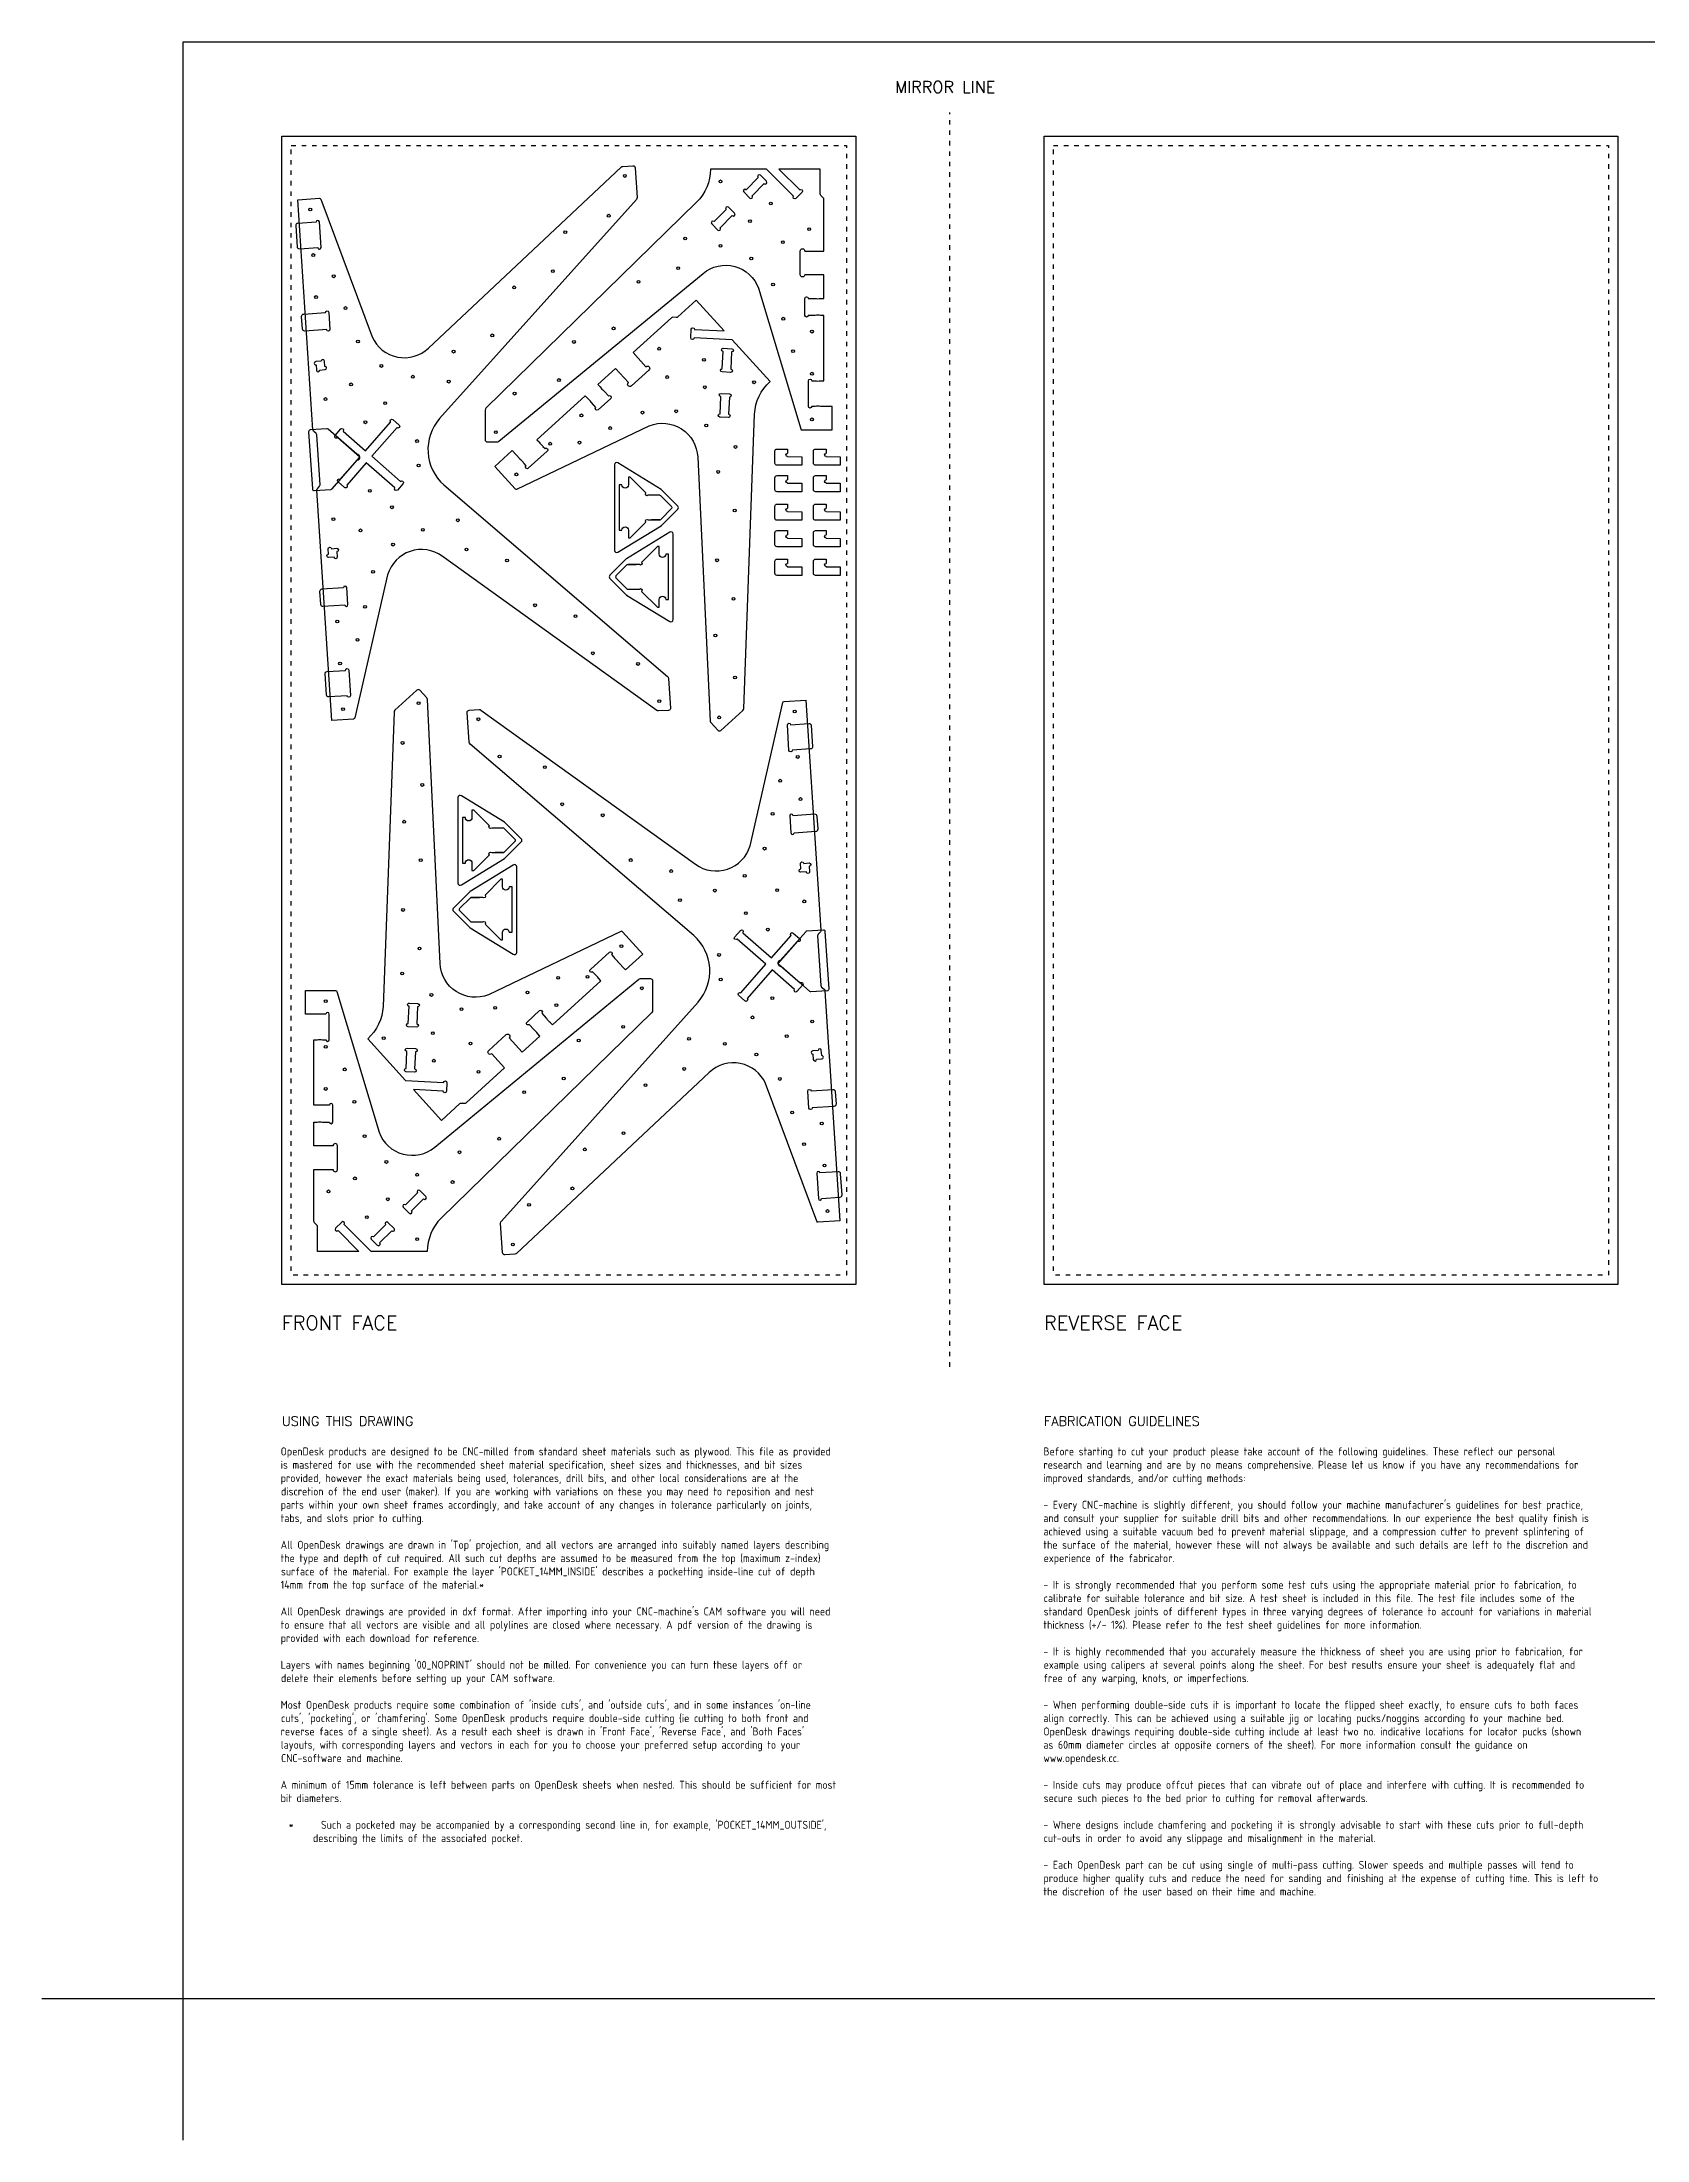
# Model space of a CAD drawing. Extents: x -300 to 5880, y -300 to 4158.
# Drawn here: x -300 to 3112, y -300 to 4158 of the extents above; entities that cross this region are included whole.
import ezdxf
from ezdxf.enums import TextEntityAlignment as Align

# ---------------------------------------------------------------- set-up
doc = ezdxf.new("R2010")
doc.units = 0
doc.linetypes.add('DGN_STYLE_5', pattern=[22.17944, 9.505474, -12.673965])
for name, color, linetype in [('00-NOPRINT_TEXT', 7, 'CONTINUOUS'), ('00_NOPRINT_TOLERANCE', 7, 'DGN_STYLE_5'), ('BOARD_18MM-NOMINAL', 3, 'CONTINUOUS'), ('TOP-CUT-INSIDE_18MM', 1, 'CONTINUOUS'), ('TOP-CUT-OUTSIDE_18MM', 220, 'CONTINUOUS'), ('TOP-HOLE-6MM-DIAM_14MM', 220, 'CONTINUOUS'), ('TOP-POCKET-INSIDE_06MM', 6, 'CONTINUOUS'), ('TOP-POCKET-INSIDE_12MM', 140, 'CONTINUOUS')]:
    doc.layers.add(name, color=color, linetype=linetype)
doc.styles.add('OD-ISOCP-17', font='isocp.shx', dxfattribs={"height": 17})
doc.styles.add('OD-SIMPLEX-20', font='simplex.shx', dxfattribs={"height": 20})
doc.styles.add('OD-SIMPLEX-25', font='simplex.shx', dxfattribs={"height": 25})
doc.styles.add('OD-SIMPLEX-30', font='simplex.shx', dxfattribs={"height": 30})

# ---------------------------------------------------------------- blocks, each defined once
blk = doc.blocks.new('*U2')
at = {"layer": 'TOP-CUT-OUTSIDE_18MM', "extrusion": (0, 0, -1)}
for p, q in [((1340, 3263.1), (1340, 3288.6)), ((1344.5, 3293.1), (1367, 3293.1)), ((1397, 3258.6), (1344.5, 3258.6)), ((1366.9, 3277.1), (1397, 3276.6)), ((1367, 3293.1), (1367, 3284.1)), ((1397, 3276.6), (1397, 3258.6))]:
    blk.add_line(p, q, dxfattribs=at)
for centre, radius, start, end in [((-1344.5, 3288.6), 4.5, 0, 90), ((-1344.5, 3263.1), 4.5, 270, 0), ((-1367, 3280.6), 3.5, 271.957, 90)]:
    blk.add_arc(centre, radius, start, end, dxfattribs=at)
blk = doc.blocks.new('*U3')
at = {"layer": 'TOP-CUT-OUTSIDE_18MM', "extrusion": (0, 0, -1)}
for p, q in [((1340, 3206.7), (1340, 3232.2)), ((1344.5, 3236.7), (1367, 3236.7)), ((1366.9, 3220.7), (1397, 3220.2)), ((1367, 3236.7), (1367, 3227.7)), ((1397, 3220.2), (1397, 3202.2)), ((1397, 3202.2), (1344.5, 3202.2))]:
    blk.add_line(p, q, dxfattribs=at)
for centre, radius, start, end in [((-1344.5, 3232.2), 4.5, 0, 90), ((-1367, 3224.2), 3.5, 271.957, 90), ((-1344.5, 3206.7), 4.5, 270, 0)]:
    blk.add_arc(centre, radius, start, end, dxfattribs=at)
blk = doc.blocks.new('*U4')
at = {"layer": 'TOP-CUT-OUTSIDE_18MM', "extrusion": (0, 0, -1)}
for p, q in [((1340, 3146.1), (1340, 3171.6)), ((1344.5, 3176.1), (1367, 3176.1)), ((1367, 3176.1), (1367, 3167.1)), ((1397, 3141.6), (1344.5, 3141.6)), ((1366.9, 3160.1), (1397, 3159.6)), ((1397, 3159.6), (1397, 3141.6))]:
    blk.add_line(p, q, dxfattribs=at)
for centre, radius, start, end in [((-1344.5, 3171.6), 4.5, 0, 90), ((-1367, 3163.6), 3.5, 271.957, 90), ((-1344.5, 3146.1), 4.5, 270, 0)]:
    blk.add_arc(centre, radius, start, end, dxfattribs=at)
blk = doc.blocks.new('*U5')
at = {"layer": 'TOP-CUT-OUTSIDE_18MM', "extrusion": (0, 0, -1)}
for p, q in [((1340, 3089.8), (1340, 3115.3)), ((1344.5, 3119.8), (1367, 3119.8)), ((1397, 3085.3), (1344.5, 3085.3)), ((1366.9, 3103.8), (1397, 3103.3)), ((1367, 3119.8), (1367, 3110.8)), ((1397, 3103.3), (1397, 3085.3))]:
    blk.add_line(p, q, dxfattribs=at)
for centre, radius, start, end in [((-1344.5, 3115.3), 4.5, 0, 90), ((-1344.5, 3089.8), 4.5, 270, 0), ((-1367, 3107.3), 3.5, 271.957, 90)]:
    blk.add_arc(centre, radius, start, end, dxfattribs=at)
blk = doc.blocks.new('*U6')
at = {"layer": 'TOP-CUT-OUTSIDE_18MM', "extrusion": (0, 0, -1)}
for p, q in [((1340, 3029.1), (1340, 3054.6)), ((1344.5, 3059.1), (1367, 3059.1)), ((1366.9, 3043.1), (1397, 3042.6)), ((1367, 3059.1), (1367, 3050.1)), ((1397, 3042.6), (1397, 3024.6)), ((1397, 3024.6), (1344.5, 3024.6))]:
    blk.add_line(p, q, dxfattribs=at)
for centre, radius, start, end in [((-1344.5, 3054.6), 4.5, 0, 90), ((-1367, 3046.6), 3.5, 271.957, 90), ((-1344.5, 3029.1), 4.5, 270, 0)]:
    blk.add_arc(centre, radius, start, end, dxfattribs=at)
blk = doc.blocks.new('*U7')
at = {"layer": 'TOP-CUT-OUTSIDE_18MM', "extrusion": (0, 0, -1)}
for p, q in [((1258, 3263.1), (1258, 3288.6)), ((1262.5, 3293.1), (1285, 3293.1)), ((1315, 3258.6), (1262.5, 3258.6)), ((1284.9, 3277.1), (1315, 3276.6)), ((1285, 3293.1), (1285, 3284.1)), ((1315, 3276.6), (1315, 3258.6))]:
    blk.add_line(p, q, dxfattribs=at)
for centre, radius, start, end in [((-1262.5, 3288.6), 4.5, 0, 90), ((-1262.5, 3263.1), 4.5, 270, 0), ((-1285, 3280.6), 3.5, 271.957, 90)]:
    blk.add_arc(centre, radius, start, end, dxfattribs=at)
blk = doc.blocks.new('*U8')
at = {"layer": 'TOP-CUT-OUTSIDE_18MM', "extrusion": (0, 0, -1)}
for p, q in [((1258, 3206.7), (1258, 3232.2)), ((1262.5, 3236.7), (1285, 3236.7)), ((1284.9, 3220.7), (1315, 3220.2)), ((1285, 3236.7), (1285, 3227.7)), ((1315, 3220.2), (1315, 3202.2)), ((1315, 3202.2), (1262.5, 3202.2))]:
    blk.add_line(p, q, dxfattribs=at)
for centre, radius, start, end in [((-1262.5, 3232.2), 4.5, 0, 90), ((-1285, 3224.2), 3.5, 271.957, 90), ((-1262.5, 3206.7), 4.5, 270, 0)]:
    blk.add_arc(centre, radius, start, end, dxfattribs=at)
blk = doc.blocks.new('*U9')
at = {"layer": 'TOP-CUT-OUTSIDE_18MM', "extrusion": (0, 0, -1)}
for p, q in [((1258, 3146.1), (1258, 3171.6)), ((1262.5, 3176.1), (1285, 3176.1)), ((1285, 3176.1), (1285, 3167.1)), ((1315, 3141.6), (1262.5, 3141.6)), ((1284.9, 3160.1), (1315, 3159.6)), ((1315, 3159.6), (1315, 3141.6))]:
    blk.add_line(p, q, dxfattribs=at)
for centre, radius, start, end in [((-1262.5, 3171.6), 4.5, 0, 90), ((-1285, 3163.6), 3.5, 271.957, 90), ((-1262.5, 3146.1), 4.5, 270, 0)]:
    blk.add_arc(centre, radius, start, end, dxfattribs=at)
blk = doc.blocks.new('*U10')
at = {"layer": 'TOP-CUT-OUTSIDE_18MM', "extrusion": (0, 0, -1)}
for p, q in [((1258, 3089.8), (1258, 3115.3)), ((1262.5, 3119.8), (1285, 3119.8)), ((1315, 3085.3), (1262.5, 3085.3)), ((1284.9, 3103.8), (1315, 3103.3)), ((1285, 3119.8), (1285, 3110.8)), ((1315, 3103.3), (1315, 3085.3))]:
    blk.add_line(p, q, dxfattribs=at)
for centre, radius, start, end in [((-1262.5, 3115.3), 4.5, 0, 90), ((-1262.5, 3089.8), 4.5, 270, 0), ((-1285, 3107.3), 3.5, 271.957, 90)]:
    blk.add_arc(centre, radius, start, end, dxfattribs=at)
blk = doc.blocks.new('*U11')
at = {"layer": 'TOP-CUT-OUTSIDE_18MM', "extrusion": (0, 0, -1)}
for p, q in [((1258, 3029.1), (1258, 3054.6)), ((1262.5, 3059.1), (1285, 3059.1)), ((1284.9, 3043.1), (1315, 3042.6)), ((1285, 3059.1), (1285, 3050.1)), ((1315, 3042.6), (1315, 3024.6)), ((1315, 3024.6), (1262.5, 3024.6))]:
    blk.add_line(p, q, dxfattribs=at)
for centre, radius, start, end in [((-1262.5, 3054.6), 4.5, 0, 90), ((-1285, 3046.6), 3.5, 271.957, 90), ((-1262.5, 3029.1), 4.5, 270, 0)]:
    blk.add_arc(centre, radius, start, end, dxfattribs=at)

msp = doc.modelspace()

# ---------------------------------------------------------------- linework, layer by layer
at = {"layer": '00-NOPRINT_TEXT', "flags": 128}
msp.add_lwpolyline([(0, 4158), (5880, 4158), (5880, 0), (0, 0)], close=True, dxfattribs=at)
msp.add_lwpolyline([(0, -300), (0, 0), (-300, 0)], dxfattribs=at)
at = {"layer": '00_NOPRINT_TOLERANCE'}
msp.add_line((1630, 1343.2), (1630, 4008), dxfattribs=at)
at = {"layer": '00_NOPRINT_TOLERANCE', "flags": 128}
for points in [[(210, 3958), (1430, 3958), (1430, 1518), (210, 1518)], [(230, 3938), (1410, 3938), (1410, 1538), (230, 1538)], [(1830, 3958), (3050, 3958), (3050, 1518), (1830, 1518)], [(1850, 3938), (3030, 3938), (3030, 1538), (1850, 1538)]]:
    msp.add_lwpolyline(points, close=True, dxfattribs=at)
at = {"layer": 'BOARD_18MM-NOMINAL', "flags": 128}
for points in [[(210, 3958), (1430, 3958), (1430, 1518), (210, 1518)], [(1830, 3958), (3050, 3958), (3050, 1518), (1830, 1518)]]:
    msp.add_lwpolyline(points, close=True, dxfattribs=at)
at = {"layer": 'TOP-CUT-INSIDE_18MM', "flags": 128}
for points in [[(1209.3, 3831.3), (1235, 3857), (1235.1, 3856.9, 1), (1240, 3861.9), (1227.1, 3874.7, 1), (1222.2, 3869.8), (1222.2, 3869.8), (1196.6, 3844.1), (1196.5, 3844.1, 1), (1191.6, 3839.2), (1204.4, 3826.3, 1), (1209.4, 3831.3)], [(1141.5, 3763.4), (1167.1, 3789.1), (1167.2, 3789, 1), (1172.1, 3794), (1159.3, 3806.9, 1), (1154.3, 3801.9), (1154.3, 3801.9), (1128.7, 3776.2), (1128.6, 3776.2, 1), (1123.7, 3771.3), (1136.6, 3758.4, 1), (1141.5, 3763.4)], [(1146.1, 3463.9), (1147.9, 3500.2), (1147.8, 3500.2, -1), (1148.2, 3507.2), (1166.3, 3506.3, -1), (1166, 3499.3), (1166, 3499.3), (1164.2, 3463), (1164.2, 3463, -1), (1163.9, 3456), (1145.7, 3456.9, -1), (1146, 3463.9)], [(1141.4, 3368), (1143.2, 3404.3), (1143.1, 3404.3, -1), (1143.5, 3411.3), (1161.6, 3410.4, -1), (1161.3, 3403.4), (1161.2, 3403.4), (1159.5, 3367.1), (1159.5, 3367.1, -1), (1159.2, 3360.1), (1141, 3361, -1), (1141.3, 3368)], [(450.2, 3210.6), (389.3, 3264), (347.8, 3216.6), (347.8, 3216.6, -1), (343.2, 3211.3), (329.5, 3223.3, -1), (334.2, 3228.6), (334.2, 3228.5), (375.7, 3275.9), (328.4, 3317.5), (328.3, 3317.4, -1), (323.1, 3322), (335.1, 3335.7, -1), (340.3, 3331.1), (340.3, 3331.1), (387.7, 3289.5), (441.1, 3350.4), (441, 3350.5, -1), (445.7, 3355.7), (459.3, 3343.7, -1), (454.7, 3338.5), (454.7, 3338.5), (401.3, 3277.6), (462.2, 3224.2), (462.2, 3224.2, -1), (467.5, 3219.6), (455.5, 3205.9, -1), (450.2, 3210.5)], [(1189.8, 2265.4), (1250.7, 2212), (1292.2, 2259.4), (1292.2, 2259.4, -1), (1296.8, 2264.7), (1310.5, 2252.7, -1), (1305.8, 2247.4), (1305.8, 2247.5), (1264.3, 2200.1), (1311.6, 2158.5), (1311.7, 2158.6, -1), (1316.9, 2154), (1304.9, 2140.3, -1), (1299.7, 2144.9), (1299.7, 2144.9), (1252.3, 2186.5), (1198.9, 2125.6), (1199, 2125.5, -1), (1194.3, 2120.3), (1180.7, 2132.3, -1), (1185.3, 2137.5), (1185.3, 2137.5), (1238.7, 2198.4), (1177.8, 2251.8), (1177.8, 2251.8, -1), (1172.5, 2256.4), (1184.5, 2270.1, -1), (1189.8, 2265.5)], [(498.6, 2108), (496.8, 2071.7), (496.9, 2071.7, -1), (496.5, 2064.7), (478.3, 2065.6, -1), (478.7, 2072.6), (478.7, 2072.6), (480.5, 2108.9), (480.5, 2108.9, -1), (480.8, 2115.9), (499, 2115, -1), (498.6, 2108)], [(493.9, 2012.1), (492.1, 1975.8), (492.1, 1975.8, -1), (491.8, 1968.8), (473.6, 1969.7, -1), (474, 1976.7), (474, 1976.7), (475.8, 2013), (475.7, 2013, -1), (476.1, 2020), (494.3, 2019.1, -1), (493.9, 2012.1)], [(498.5, 1712.6), (472.8, 1686.9), (472.8, 1687, 1), (467.8, 1682), (480.7, 1669.1, 1), (485.7, 1674.1), (485.6, 1674.1), (511.3, 1699.8), (511.3, 1699.8, 1), (516.3, 1704.7), (503.4, 1717.6, 1), (498.5, 1712.6)], [(430.6, 1644.7), (404.9, 1619), (404.9, 1619.1, 1), (400, 1614.1), (412.8, 1601.3, 1), (417.8, 1606.2), (417.7, 1606.2), (443.4, 1631.9), (443.4, 1631.9, 1), (448.4, 1636.8), (435.5, 1649.7, 1), (430.6, 1644.7)]]:
    msp.add_lwpolyline(points, format="xyb", close=True, dxfattribs=at)
at = {"layer": 'TOP-CUT-OUTSIDE_18MM', "flags": 128}
for points in [[(963.5, 3823.3), (545.3, 3357.9, 0.198912), (520.7, 3285.4, 0.198912), (554.5, 3216.8), (554.5, 3216.8), (1029.9, 2809.9, -0.202047), (1032, 2805.7), (1036.1, 2742.6, -0.414214), (1031.9, 2737.8), (1010.7, 2736.5, -0.173818), (1006.8, 2737.6), (1006.8, 2737.6), (1006.8, 2737.6), (1006.8, 2737.6), (550.8, 3065.2, 0.517091), (434.8, 3026), (434.8, 3026), (365.1, 2721.8, -0.331414), (362.4, 2719.4), (316.3, 2716.4), (284.2, 3205.4, -0.198908), (285.4, 3208.6), (290.1, 3214, 0.198908), (291.2, 3217.3), (284.2, 3323), (284.2, 3323, 0.198908), (282.7, 3326.1), (277.3, 3330.8, -0.198908), (275.8, 3333.9), (243.8, 3822.9), (289.9, 3825.9, -0.331414), (292.9, 3823.9), (401.7, 3531.4), (401.7, 3531.4, 0.517091), (521.8, 3507.7), (931.2, 3892), (931.1, 3892), (931.1, 3892), (931.2, 3892, -0.173818), (934.9, 3893.6), (956.1, 3895, -0.414214), (960.9, 3890.8), (965, 3827.7, -0.202047)], [(995.8, 3142.6), (1013.2, 3142.6, 0.198912), (1015.3, 3143.4), (1038.4, 3166.6, 0.414214), (1038.4, 3170.8), (1015.3, 3193.9, 0.198912), (1013.2, 3194.8), (988.8, 3194.8, -0.994551), (983.9, 3199.7), (950.5, 3233.1), (946.8, 3233.1), (946.8, 3216.9, -0.412138), (939.7, 3209.9, -0.412138), (932.7, 3216.9), (926.7, 3216.9), (926.7, 3120.5), (932.7, 3120.5, -0.412138), (939.7, 3127.5, -0.412138), (946.8, 3120.5), (946.8, 3104.3), (950.5, 3104.3), (983.9, 3137.6), (983.9, 3137.6, -0.994551), (988.8, 3142.6), (1013.2, 3142.6)], [(962.8, 3047.5), (945.4, 3047.5, 0.198912), (943.3, 3046.7), (920.2, 3023.5, 0.414214), (920.2, 3019.4), (943.3, 2996.2, 0.198912), (945.4, 2995.4), (969.8, 2995.4, -0.994551), (974.7, 2990.4), (1008.1, 2957), (1011.9, 2957), (1011.9, 2973.2, -0.412138), (1018.9, 2980.2, -0.412138), (1026, 2973.2), (1031.9, 2973.2), (1031.9, 3069.7), (1026, 3069.7, -0.412138), (1018.9, 3062.7, -0.412138), (1011.9, 3069.7), (1011.9, 3085.8), (1008.1, 3085.8), (974.8, 3052.5), (974.7, 3052.5, -0.994551), (969.8, 3047.5), (945.4, 3047.5)], [(1374.7, 1982.2), (1396.2, 1653.1), (1350.1, 1650.1, -0.331414), (1347.1, 1652.1), (1238.3, 1944.6), (1238.3, 1944.6, 0.517091), (1118.2, 1968.3), (708.8, 1584), (708.9, 1584), (708.9, 1584), (708.8, 1584, -0.173818), (705.1, 1582.4), (683.9, 1581, -0.414214), (679.1, 1585.2), (675, 1648.3, -0.202047), (676.5, 1652.7), (1094.7, 2118.1, 0.198912), (1119.3, 2190.6, 0.198912), (1085.5, 2259.2), (1085.5, 2259.2), (610.1, 2666.1, -0.202047), (608, 2670.3), (603.9, 2733.4, -0.414214), (608.1, 2738.2), (629.3, 2739.5, -0.173818), (633.2, 2738.4), (633.2, 2738.4), (633.2, 2738.4), (633.2, 2738.4), (1089.2, 2410.8, 0.517091), (1205.2, 2450), (1205.2, 2450), (1274.9, 2754.2, -0.331414), (1277.6, 2756.6), (1323.7, 2759.6), (1355.8, 2270.6, -0.198908), (1354.6, 2267.4), (1349.9, 2262, 0.198908), (1348.8, 2258.7), (1355.8, 2153), (1355.8, 2153, 0.198908), (1357.3, 2149.9), (1362.7, 2145.2, -0.198908), (1364.2, 2142.1), (1371.4, 2032.5)], [(663.1, 2435.5), (680.5, 2435.5, 0.198912), (682.6, 2436.4), (705.7, 2459.5, 0.414214), (705.7, 2463.7), (682.6, 2486.8, 0.198912), (680.5, 2487.7), (656.1, 2487.7, -0.994551), (651.2, 2492.7), (617.8, 2526), (614.1, 2526), (614.1, 2509.8, -0.412138), (607, 2502.8, -0.412138), (600, 2509.8), (594, 2509.8), (594, 2413.4), (600, 2413.4, -0.412138), (607, 2420.4, -0.412138), (614.1, 2413.4), (614.1, 2397.2), (617.8, 2397.2), (651.2, 2430.6), (651.2, 2430.6, -0.994551), (656.1, 2435.5), (680.5, 2435.5)], [(630.1, 2340.5), (612.7, 2340.5, 0.198912), (610.7, 2339.6), (587.5, 2316.5, 0.414214), (587.5, 2312.3), (610.7, 2289.2, 0.198912), (612.7, 2288.3), (637.1, 2288.3, -0.994551), (642.1, 2283.4), (675.4, 2250), (679.2, 2250), (679.2, 2266.2, -0.412138), (686.2, 2273.2, -0.412138), (693.3, 2266.2), (699.2, 2266.2), (699.2, 2362.6), (693.3, 2362.6, -0.412138), (686.2, 2355.6, -0.412138), (679.2, 2362.6), (679.2, 2378.8), (675.4, 2378.8), (642.1, 2345.4), (642.1, 2345.4, -0.994551), (637.1, 2340.5), (612.7, 2340.5)]]:
    msp.add_lwpolyline(points, format="xyb", close=True, dxfattribs=at)
at = {"layer": 'TOP-CUT-OUTSIDE_18MM'}
for points in [[(1362, 3713.8), (1362, 3823.6), (1362, 3823.6, 0.198908), (1360.6, 3826.8), (1355.6, 3831.8), (1355.6, 3831.8, -0.198908), (1354.3, 3835), (1354.3, 3835), (1354.3, 3888), (1354.3, 3888), (1266.1, 3888), (1310.7, 3843.5, -1), (1315.6, 3838.5), (1302.8, 3825.6, -1), (1297.8, 3830.6), (1240.4, 3888), (1120.8, 3888, -0.198912), (1091.5, 3817.3), (643.8, 3380.2, 0.202047), (642, 3375.9), (642, 3312.7, 0.414214), (646.5, 3308.2), (667.7, 3308.2, 0.173818), (671.5, 3309.5), (671.6, 3309.6), (671.6, 3309.6), (671.5, 3309.5), (1105.2, 3666.3, -0.517091), (1223.4, 3634.7), (1223.4, 3634.8), (1312.9, 3335.7, 0.331414), (1315.8, 3333.6), (1380, 3333.6), (1380, 3333.6), (1380, 3383.6), (1355.4, 3383.6, -0.039715), (1354.8, 3383.6, 0.079555), (1343.4, 3383.6, -0.039714), (1342.8, 3383.6), (1336.3, 3383.6, -1), (1329.3, 3383.6), (1329.3, 3438, -1), (1336.3, 3438), (1342.8, 3438, -0.039714), (1343.4, 3438, 0.079555), (1354.8, 3438, -0.039715), (1355.4, 3438), (1362, 3438), (1362, 3576.8), (1362, 3576.8), (1355.4, 3576.8, -0.039715), (1354.8, 3576.8, 0.079555), (1343.4, 3576.8, -0.039493), (1342.8, 3576.8), (1328.8, 3576.8, -1), (1321.8, 3576.8), (1321.8, 3613, -1), (1328.8, 3613), (1342.8, 3613, -0.039493), (1343.4, 3613, 0.079555), (1354.8, 3613, -0.039715), (1355.4, 3613), (1362, 3613), (1362, 3613), (1362, 3663.4), (1321.3, 3663.4, -1), (1311.8, 3663.4), (1311.8, 3713.8, -1), (1321.3, 3713.8), (1362, 3713.8)], [(956.6, 3498.1), (983.9, 3468, -1), (990.3, 3460.9), (952.9, 3427.1, -1), (946.5, 3434.1), (919.2, 3464.3), (881.9, 3430.4), (881.9, 3430.4), (886.3, 3425.5, -0.039715), (886.6, 3425.1, 0.079555), (894.3, 3416.6, -0.039493), (894.7, 3416.2), (904.2, 3405.8, -1), (908.9, 3400.6), (882, 3376.3, -1), (877.3, 3381.5), (867.9, 3391.9, -0.039493), (867.5, 3392.4, 0.079555), (859.8, 3400.9, -0.039715), (859.4, 3401.2), (855, 3406.1), (855, 3406.1), (752.2, 3312.9), (756.6, 3308, -0.039715), (756.9, 3307.6, 0.079555), (764.6, 3299.1, -0.039714), (765, 3298.7), (769.4, 3293.9, -1), (774.1, 3288.7), (733.8, 3252.1, -1), (729.1, 3257.3), (724.7, 3262.2, -0.039714), (724.4, 3262.6, 0.079555), (716.7, 3271.1, -0.039715), (716.3, 3271.5), (699.8, 3289.7), (662.7, 3256.1), (662.7, 3256.1), (705.8, 3208.6, 0.331414), (709.4, 3207.9), (991, 3342.4), (991, 3342.4, -0.517091), (1093.8, 3275.9), (1120.6, 2715), (1120.6, 2715.1), (1120.6, 2715.1), (1120.6, 2715, 0.173818), (1122.2, 2711.3), (1136.4, 2695.5, 0.414214), (1142.8, 2695.2), (1189.6, 2737.7, 0.202047), (1191.6, 2741.9), (1214.8, 3367.2), (1214.8, 3367.2, -0.198912), (1247.6, 3436.4), (1167.3, 3525), (1086.2, 3529, -1), (1079.2, 3529.3), (1080.1, 3547.5, -1), (1087.1, 3547.2), (1150, 3544.1), (1090.8, 3609.4), (1051.5, 3573.8, -0.198908), (1048.3, 3572.6), (1041.2, 3573, 0.198908), (1037.9, 3571.8), (1037.9, 3571.8), (956.6, 3498.1)], [(683.4, 1977.9), (656.1, 2008, -1), (649.7, 2015.1), (687, 2048.9, -1), (693.4, 2041.9), (720.8, 2011.7), (758.1, 2045.6), (758.1, 2045.6), (753.7, 2050.5, -0.039715), (753.4, 2050.9, 0.079555), (745.7, 2059.4, -0.039493), (745.3, 2059.8), (735.8, 2070.2, -1), (731.1, 2075.4), (757.9, 2099.7, -1), (762.6, 2094.5), (772.1, 2084.1, -0.039493), (772.4, 2083.6, 0.079555), (780.1, 2075.1, -0.039715), (780.5, 2074.8), (784.9, 2069.9), (784.9, 2069.9), (887.8, 2163.1), (883.4, 2168, -0.039715), (883, 2168.4, 0.079555), (875.3, 2176.9, -0.039714), (874.9, 2177.3), (870.5, 2182.1, -1), (865.8, 2187.3), (906.1, 2223.9, -1), (910.8, 2218.7), (915.2, 2213.8, -0.039714), (915.6, 2213.4, 0.079555), (923.3, 2204.9, -0.039715), (923.7, 2204.5), (940.2, 2186.3), (977.2, 2219.9), (977.2, 2219.9), (934.1, 2267.4, 0.331414), (930.6, 2268.1), (649, 2133.6), (649, 2133.6, -0.517091), (546.2, 2200.1), (519.4, 2761), (519.4, 2760.9), (519.4, 2760.9), (519.4, 2761, 0.173818), (517.8, 2764.7), (503.5, 2780.5, 0.414214), (497.2, 2780.8), (450.3, 2738.3, 0.202047), (448.4, 2734.1), (425.1, 2108.8), (425.1, 2108.8, -0.198912), (392.4, 2039.6), (472.7, 1951), (553.8, 1947, -1), (560.8, 1946.7), (559.9, 1928.5, -1), (552.9, 1928.8), (490, 1931.9), (549.2, 1866.6), (588.4, 1902.2, -0.198908), (591.7, 1903.4), (598.8, 1903, 0.198908), (602, 1904.2), (602, 1904.2), (683.4, 1977.9)], [(278, 1762.2), (318.7, 1762.2, 1), (328.2, 1762.2), (328.2, 1812.6, 1), (318.7, 1812.6), (278, 1812.6), (278, 1863), (278, 1863), (284.6, 1863, 0.039715), (285.1, 1863, -0.079555), (296.6, 1863, 0.039493), (297.1, 1863), (311.2, 1863, 1), (318.2, 1863), (318.2, 1899.2, 1), (311.2, 1899.2), (297.1, 1899.2, 0.039493), (296.6, 1899.2, -0.079555), (285.1, 1899.2, 0.039715), (284.6, 1899.2), (278, 1899.2), (278, 1899.2), (278, 2038), (284.6, 2038, 0.039715), (285.1, 2038, -0.079555), (296.6, 2038, 0.039714), (297.1, 2038), (303.7, 2038, 1), (310.7, 2038), (310.7, 2092.4, 1), (303.7, 2092.4), (297.1, 2092.4, 0.039714), (296.6, 2092.4, -0.079555), (285.1, 2092.4, 0.039715), (284.6, 2092.4), (260, 2092.4), (260, 2142.4), (260, 2142.4), (324.2, 2142.4, -0.331414), (327.1, 2140.3), (416.5, 1841.2), (416.5, 1841.3, 0.517091), (534.8, 1809.7), (968.4, 2166.5), (968.4, 2166.4), (968.4, 2166.4), (968.4, 2166.5, -0.173818), (972.2, 2167.8), (993.5, 2167.8, -0.414214), (998, 2163.3), (998, 2100.1, -0.202047), (996.2, 2095.8), (548.4, 1658.7), (548.4, 1658.7, 0.198912), (519.1, 1588), (399.6, 1588), (342.2, 1645.4, 1), (337.2, 1650.4), (324.3, 1637.5, 1), (329.3, 1632.5), (373.8, 1588), (285.7, 1588), (285.7, 1641, 0.198908), (284.4, 1644.2), (279.3, 1649.2, -0.198908), (278, 1652.4), (278, 1652.4), (278, 1762.2)]]:
    msp.add_lwpolyline(points, format="xyb", dxfattribs=at)
at = {"layer": 'TOP-HOLE-6MM-DIAM_14MM'}
for centre in [(939.1, 3873.3), (1142.5, 3861.8), (270.4, 3802.1), (904.7, 3788.9), (1249.4, 3814.9), (812.5, 3753.9), (1204.9, 3777.1), (1330.8, 3760.2), (276.7, 3705.3), (1067.1, 3740.4), (1142.5, 3724.9), (1207.8, 3697.8), (1274.7, 3732.6), (320.1, 3660.1), (786, 3671), (1052.5, 3677.3), (282.6, 3616), (703.8, 3636.6), (968.2, 3648.4), (1254, 3642.8), (345.2, 3592.7), (1275.8, 3569.9), (371.7, 3521.4), (657.2, 3534.5), (830.8, 3520.6), (915.1, 3549.5), (1336.8, 3542.6), (575, 3500.1), (1011.8, 3506.2), (1107.1, 3482.6), (1296.5, 3501), (357, 3430.4), (421.4, 3469.5), (488.3, 3446.7), (564.6, 3436.2), (799, 3439.6), (1029.1, 3446.1), (1213.6, 3434.9), (1336.8, 3453.1), (302.7, 3399.2), (429.5, 3390.6), (704.7, 3410.7), (1108.9, 3424.2), (387.5, 3349.9), (846.6, 3364.5), (976.4, 3370.4), (1048.2, 3373.2), (1112.2, 3343), (1336.8, 3356.1), (497.3, 3310.1), (664.8, 3328.8), (780.3, 3304.4), (842.8, 3306.7), (907.8, 3337.7), (1174.3, 3297.5), (500.7, 3257.9), (708.4, 3239.2), (1137.3, 3244.3), (397.1, 3204.1), (444, 3169.2), (1172.5, 3162.4), (319.5, 3144.1), (377.3, 3120.3), (509.7, 3121.3), (583.9, 3141.7), (446.3, 3089.9), (602.6, 3079.6), (403.8, 3032), (688.6, 3056.3), (1134.9, 3056.7), (386.8, 2957.9), (748.1, 2961.1), (1170.1, 2974.8), (327.8, 2926.6), (834.1, 2937.8), (1131.4, 2896.8), (370.7, 2887.7), (871.1, 2859), (333.6, 2837.3), (967.1, 2836.4), (1173.3, 2807.5), (340, 2740.5), (500.6, 2753.1), (627.7, 2718.8), (1012.3, 2757.2), (1139.4, 2722.9), (1300, 2735.5), (466.7, 2668.5), (672.9, 2639.6), (1306.4, 2638.7), (768.9, 2617), (1269.3, 2588.3), (508.5, 2579.2), (805.9, 2538.2), (1312.2, 2549.4), (469.9, 2501.2), (891.9, 2514.9), (1253.2, 2518.1), (505.1, 2419.3), (951.4, 2419.7), (1236.2, 2444), (1037.4, 2396.4), (1193.7, 2386.1), (1056.1, 2334.3), (1130.3, 2354.7), (1262.7, 2355.7), (1320.5, 2331.9), (467.5, 2313.6), (1196, 2306.8), (1242.9, 2271.9), (502.7, 2231.7), (931.6, 2236.8), (1139.3, 2218.1), (465.7, 2178.5), (732.2, 2138.3), (797.1, 2169.3), (859.7, 2171.6), (975.2, 2147.2), (1142.7, 2165.9), (303.2, 2119.9), (527.8, 2133), (591.8, 2102.8), (663.5, 2105.6), (793.4, 2111.5), (1252.5, 2126.1), (531, 2051.8), (935.3, 2065.3), (1210.5, 2085.4), (1337.3, 2076.8), (303.2, 2022.9), (426.4, 2041.1), (610.8, 2029.9), (841, 2036.4), (1075.4, 2039.8), (1151.7, 2029.3), (1218.6, 2006.5), (1283, 2045.6), (343.5, 1975), (532.9, 1993.4), (628.1, 1969.8), (1065, 1975.9), (303.2, 1933.4), (724.9, 1926.5), (809.1, 1955.4), (982.8, 1941.5), (1268.3, 1954.6), (364.1, 1906.1), (1294.8, 1883.3), (385.9, 1833.2), (671.7, 1827.6), (936.2, 1839.4), (1357.4, 1860), (587.4, 1798.7), (854, 1805), (1319.9, 1815.9), (365.3, 1743.4), (432.1, 1778.2), (497.4, 1751.1), (1363.3, 1770.7), (309.1, 1715.8), (435.1, 1698.9), (572.9, 1735.6), (827.5, 1722.1), (390.5, 1661.1), (735.3, 1687.1), (1369.6, 1673.9), (497.4, 1614.2), (700.9, 1602.7)]:
    msp.add_circle(centre, 3, dxfattribs=at)
at = {"layer": 'TOP-POCKET-INSIDE_06MM', "flags": 128}
for points in [[(924.3, 3263.4, 0.611424), (916.7, 3259.5), (916.7, 3077.8, 0.611424), (924.3, 3074), (1016.1, 3130.1, 0.040293), (1016.7, 3130.6), (1051.4, 3165.3, 0.414214), (1051.4, 3172), (1016.7, 3206.7, 0.040293), (1016.1, 3207.2)], [(1034.4, 2926.7, 0.611424), (1041.9, 2930.6), (1041.9, 3112.3, 0.611424), (1034.4, 3116.2), (942.5, 3060, 0.040293), (942, 3059.5), (907.3, 3024.8, 0.414214), (907.3, 3018.1), (942, 2983.4, 0.040293), (942.5, 2982.9)], [(591.6, 2556.3, 0.611424), (584, 2552.5), (584, 2370.8, 0.611424), (591.6, 2366.9), (683.4, 2423.1, 0.040293), (684, 2423.6), (718.7, 2458.3, 0.414214), (718.7, 2465), (684, 2499.7, 0.040293), (683.4, 2500.2)], [(701.7, 2219.7, 0.611424), (709.2, 2223.5), (709.2, 2405.2, 0.611424), (701.7, 2409.1), (609.9, 2352.9, 0.040293), (609.3, 2352.4), (574.6, 2317.8, 0.414214), (574.6, 2311), (609.3, 2276.3, 0.040293), (609.9, 2275.8)]]:
    msp.add_lwpolyline(points, format="xyb", close=True, dxfattribs=at)
at = {"layer": 'TOP-POCKET-INSIDE_12MM', "flags": 128}
for points in [[(247.4, 3718.6), (286.2, 3721.1, 0.999997), (293.2, 3721.6), (289.7, 3775.7, 0.999997), (282.7, 3775.2), (243.8, 3772.6, 0.414213), (239.4, 3767.6), (242.3, 3723, 0.414214)], [(256.5, 3579.9), (302.8, 3582.9, -0.999996), (309.8, 3583.4), (312.1, 3547.2, -0.999998), (305.2, 3546.8), (258.8, 3543.7, -0.414214), (253.8, 3548.2), (252, 3574.8, -0.414214)], [(293.5, 3479.6), (282.2, 3478.8, 1), (282.6, 3471.8), (283.4, 3460.5, 1), (290.3, 3460.9), (301.7, 3461.7, 1), (301.3, 3468.7), (300.5, 3480, 1)], [(266.9, 3329.8), (274.9, 3208.3, 0.414214), (278.6, 3205), (314.2, 3207.3, 0.198912), (316.6, 3208.5), (369.8, 3269.1, 1), (369, 3281.8), (308.3, 3335, 0.198912), (305.8, 3335.9), (270.2, 3333.5, 0.414214)], [(320.8, 3063.3), (309.4, 3062.5, -1), (309, 3069.5), (308.2, 3080.9, -1), (315.2, 3081.3), (326.6, 3082.1, -1), (327.1, 3075.1), (327.8, 3063.7, -1)], [(297.2, 2959), (343.5, 2962, 0.999996), (350.5, 2962.5), (348.1, 2998.6, 0.999998), (341.1, 2998.2), (294.8, 2995.1, 0.414214), (290.3, 2990), (292.1, 2963.4, 0.414214)], [(306.2, 2820.3), (345.1, 2822.8, -0.999997), (352.1, 2823.3), (355.6, 2769.2, -0.999997), (348.6, 2768.8), (309.8, 2766.2, -0.414213), (304.7, 2770.6), (301.8, 2815.2, -0.414214)], [(1333.8, 2655.7), (1294.9, 2653.2, -0.999997), (1287.9, 2652.7), (1284.4, 2706.8, -0.999997), (1291.4, 2707.2), (1330.2, 2709.8, -0.414213), (1335.3, 2705.4), (1338.2, 2660.8, -0.414214)], [(1342.8, 2517), (1296.5, 2514, 0.999996), (1289.5, 2513.5), (1291.9, 2477.4, 0.999998), (1298.9, 2477.8), (1345.2, 2480.9, 0.414214), (1349.7, 2486), (1347.9, 2512.6, 0.414214)], [(1319.2, 2412.7), (1330.6, 2413.5, -1), (1331, 2406.5), (1331.8, 2395.1, -1), (1324.8, 2394.7), (1313.4, 2393.9, -1), (1312.9, 2400.9), (1312.2, 2412.3, -1)], [(1373.1, 2146.2), (1365.1, 2267.7, 0.414214), (1361.4, 2271), (1325.8, 2268.7, 0.198912), (1323.4, 2267.5), (1270.2, 2206.9, 1), (1271, 2194.2), (1331.7, 2141, 0.198912), (1334.2, 2140.1), (1369.8, 2142.5, 0.414214)], [(1346.5, 1996.4), (1357.8, 1997.2, 1), (1357.4, 2004.2), (1356.6, 2015.5, 1), (1349.7, 2015.1), (1338.3, 2014.3, 1), (1338.7, 2007.3), (1339.5, 1996, 1)], [(1383.5, 1896.1), (1337.2, 1893.1, -0.999996), (1330.2, 1892.6), (1327.9, 1928.8, -0.999998), (1334.8, 1929.2), (1381.2, 1932.3, -0.414214), (1386.2, 1927.8), (1388, 1901.2, -0.414214)], [(1392.6, 1757.4), (1353.8, 1754.9, 0.999997), (1346.8, 1754.4), (1350.3, 1700.3, 0.999997), (1357.3, 1700.8), (1396.2, 1703.4, 0.414213), (1400.6, 1708.4), (1397.7, 1753, 0.414214)]]:
    msp.add_lwpolyline(points, format="xyb", close=True, dxfattribs=at)

# ---------------------------------------------------------------- block references
at = {"layer": '00-NOPRINT_TEXT'}
for name in ['*U7', '*U2', '*U8', '*U3', '*U9', '*U4', '*U10', '*U5', '*U11', '*U6']:
    msp.add_blockref(name, (0, 0), dxfattribs=at)

# ---------------------------------------------------------------- texts
at = {"layer": '00-NOPRINT_TEXT', "style": 'OD-SIMPLEX-25'}
msp.add_text('MIRROR LINE', height=25, dxfattribs=at).set_placement((1513.3, 4049.9))
at = {"layer": '00-NOPRINT_TEXT', "color": 7}
for s, height, style, p in [('FRONT FACE', 30, 'OD-SIMPLEX-30', (210, 1451.3)), ('REVERSE FACE', 30, 'OD-SIMPLEX-30', (1830, 1451.3)), ('USING THIS DRAWING', 20, 'OD-SIMPLEX-20', (210, 1237.4)), ('FABRICATION GUIDELINES', 20, 'OD-SIMPLEX-20', (1830, 1237.4))]:
    msp.add_text(s, height=height, rotation=360, dxfattribs=dict(at, style=style)).set_placement(p, align=Align.TOP_LEFT)
at = {"layer": '00-NOPRINT_TEXT', "color": 7, "style": 'OD-ISOCP-17'}
for s, p in [('OpenDesk products are designed to be CNC-milled from standard sheet materials such as plywood. This file as provided', (207.4, 1154.7)), ('Before starting to cut your product please take account of the following guidelines. These reflect our personal', (1828.7, 1154.7)), ('is mastered for use with the recommended sheet material specification, sheet sizes and thicknesses, and bit sizes', (207.4, 1126.3)), ('provided, however the exact materials being used, tolerances, drill bits, and other local considerations are at the', (207.4, 1098)), ('research and learning and are by no means comprehensive. Please let us know if you have any recommendations for', (1828.7, 1126.3)), ('improved standards, and/or cutting methods:', (1828.7, 1098)), ('discretion of the end user (maker). If you are working with variations on these you may need to reposition and nest', (208.1, 1069.7)), ('tabs, and slots prior to cutting.', (207.4, 1013)), ('parts within your own sheet frames accordingly, and take account of any changes in tolerance particularly on joints,', (207.4, 1041.3)), ("- Every CNC-machine is slightly different, you should follow your machine manufacturer's guidelines for best practice,", (1828.7, 1041.3)), ('and consult your supplier for suitable drill bits and other recommendations. In our experience the best quality finish is', (1828.7, 1013)), ('achieved using a suitable vacuum bed to prevent material slippage, and a compression cutter to prevent splintering of', (1828.7, 984.7)), ('the type and depth of cut required. All such cut depths are assumed to be measured from the top (maximum z-index)', (207.4, 928)), ("All OpenDesk drawings are drawn in 'Top' projection, and all vectors are arranged into suitably named layers describing", (207.4, 956.3)), ('the surface of the material, however these will not always be available and such details are left to the discretion and', (1828.7, 956.3)), ('experience of the fabricator.', (1829.2, 928)), ("surface of the material. For example the layer 'POCKET_14MM_INSIDE' describes a pocketting inside-line cut of depth", (208, 899.7)), ('14mm from the top surface of the material.*', (207.4, 871.3)), ('- It is strongly recommended that you perform some test cuts using the appropriate material prior to fabrication, to', (1828.7, 871.3)), ('calibrate for suitable tolerance and bit size. A test sheet is included in this file. The test file includes some of the', (1829.3, 843)), ('to ensure that all vectors are visible and all polylines are closed where necessary. A pdf version of the drawing is', (207.4, 786.3)), ("All OpenDesk drawings are provided in dxf format. After importing into your CNC-machine's CAM software you will need", (207.4, 814.7)), ('thickness (+/- 1%%%). Please refer to the test sheet guidelines for more information.', (1828.7, 786.3)), ('standard OpenDesk joints of different types in three varying degrees of tolerance to account for variations in material', (1829.2, 814.7)), ('provided with each download for reference.', (207.4, 758)), ("Layers with names beginning '00_NOPRINT' should not be milled. For convenience you can turn these layers off or", (207.4, 701.3)), ('- It is highly recommended that you accurately measure the thickness of sheet you are using prior to fabrication, for', (1828.7, 729.7)), ('example using calipers at several points along the sheet. For best results ensure your sheet is adequately flat and', (1829.2, 701.3)), ('delete their elements before setting up your CAM software.', (208.1, 673)), ('free of any warping, knots, or imperfections.', (1828.7, 673)), ("Most OpenDesk products require some combination of 'inside cuts', and 'outside cuts', and in some instances 'on-line", (207.4, 616.3)), ('- When performing double-side cuts it is important to locate the flipped sheet exactly, to ensure cuts to both faces', (1828.7, 616.3)), ("reverse faces of a single sheet). As a result each sheet is drawn in 'Front Face', 'Reverse Face', and 'Both Faces'", (207.4, 559.7)), ("cuts', 'pocketing', or 'chamfering'. Some OpenDesk products require double-side cutting (ie cutting to both front and", (208.1, 588)), ('align correctly. This can be achieved using a suitable jig or locating pucks/noggins according to your machine bed.', (1828.7, 588)), ('layouts, with corresponding layers and vectors in each for you to choose your preferred setup according to your', (207.8, 531.3)), ('as 60mm diameter circles at opposite corners of the sheet). For more information consult the guidance on', (1828.7, 531.3)), ('OpenDesk drawings requiring double-side cutting include at least two no. indicative locations for locator pucks (shown', (1828.7, 559.7)), ('CNC-software and machine.', (208.2, 503)), ('www.opendesk.cc.', (1828.7, 503)), ('A minimum of 15mm tolerance is left between parts on OpenDesk sheets when nested. This should be sufficient for most', (207.4, 446.3)), ('- Inside cuts may produce offcut pieces that can vibrate out of place and interfere with cutting. It is recommended to', (1828.7, 446.3)), ('bit diameters.', (207.4, 418)), ('secure such pieces to the bed prior to cutting for removal afterwards.', (1829.2, 418)), ("*      Such a pocketed may be accompanied by a corresponding second line in, for example, 'POCKET_14MM_OUTSIDE',", (224.4, 361.3)), ('- Where designs include chamfering and pocketing it is strongly advisable to start with these cuts prior to full-depth', (1828.7, 361.3)), ('describing the limits of the associated pocket.', (276.1, 333)), ('cut-outs in order to avoid any slippage and misalignment in the material.', (1829.3, 333)), ('- Each OpenDesk part can be cut using single of multi-pass cutting. Slower speeds and multiple passes will tend to', (1828.7, 276.3)), ('the discretion of the user based on their time and machine.', (1828.7, 219.7)), ('produce higher quality cuts and reduce the need for sanding and finishing at the expense of cutting time. This is left to', (1828.7, 248))]:
    msp.add_text(s, height=17, rotation=360, dxfattribs=at).set_placement(p)

doc.saveas('drawing.dxf')
